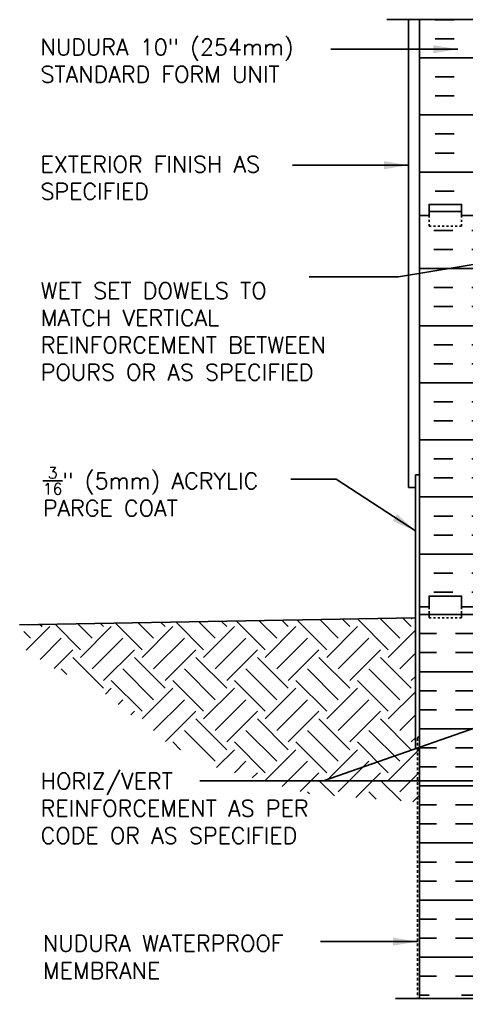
# Model space of a CAD drawing. Header units: inches. Extents: x 238.8 to 297.1, y 171.7 to 249.7.
# Drawn here: x 238.79 to 259.33, y 203.45 to 248.45 of the extents above; entities that cross this region are included whole.
import ezdxf

# ---------------------------------------------------------------- set-up
doc = ezdxf.new("R2010")
doc.units = ezdxf.units.IN
doc.header["$LTSCALE"] = 0.5
doc.header["$MEASUREMENT"] = 0
doc.linetypes.add('DASHED2', pattern=[0.375, 0.25, -0.125])
for name, color, linetype in [('HATCH', 12, 'Continuous'), ('LINE50', 5, 'Continuous'), ('LINE9', 9, 'Continuous'), ('TEXT', 4, 'Continuous')]:
    doc.layers.add(name, color=color, linetype=linetype)
doc.styles.add('DIM', font='romans.shx', dxfattribs={"width": 0.7})
doc.styles.add('ROMANS', font='romans.shx', dxfattribs={"height": 0.75})
doc.dimstyles.new('ext_12', dxfattribs={"dimscale": 12, "dimtxt": 0.09375, "dimasz": 0.09375, "dimexe": 0.09375, "dimexo": 0.0625, "dimgap": 0.0625, "dimtad": 1, "dimdec": 1, "dimzin": 3, "dimdsep": 46, "dimlunit": 4, "dimtxsty": 'DIM', "dimcen": 0.09, "dimdle": 0.09375, "dimclrt": 4, "dimadec": 0, "dimazin": 0, "dimtfac": 1, "dimtdec": 1, "dimtmove": 2, "dimatfit": 3, "dimfxl": 1, "dimfrac": 2, "dimtolj": 1, "dimtzin": 0, "dimarcsym": 0})

msp = doc.modelspace()

# ---------------------------------------------------------------- hatches: boundary and pattern name
at = {"layer": 'HATCH'}
h = msp.add_hatch(dxfattribs=at)
h.set_pattern_fill('INSUL', color=256, scale=7, style=0)
h.set_pattern_definition([(0, (271.8266, 223.8802), (0, 2.625), []), (0, (271.8266, 224.7552), (0, 2.625), [0.875, -0.875]), (0, (271.8266, 225.6302), (0, 2.625), [0.875, -0.875])])
h.paths.add_polyline_path([(272.423, 225.195), (269.798, 225.195), (269.798, 221.454), (270.485, 221.454), (270.485, 221.954), (271.985, 221.954), (271.985, 221.454), (272.423, 221.454)])
h.paths.add_polyline_path([(257.173, 221.454), (257.61, 221.454), (257.61, 221.954), (259.11, 221.954), (259.11, 221.454), (259.798, 221.454), (259.798, 239.454), (259.11, 239.454), (259.11, 239.954), (257.61, 239.954), (257.61, 239.454), (257.173, 239.454)])
h = msp.add_hatch(dxfattribs=at)
h.set_pattern_fill('INSUL', color=256, scale=7, style=0)
h.set_pattern_definition([(0, (271.0792, 218.4738), (0, 2.625), []), (0, (271.0792, 219.3488), (0, 2.625), [0.875, -0.875]), (0, (271.0792, 220.2238), (0, 2.625), [0.875, -0.875])])
h.paths.add_polyline_path([(272.423, 221.454), (271.985, 221.454), (271.985, 220.954), (270.485, 220.954), (270.485, 221.454), (269.798, 221.454), (269.798, 215.195), (272.423, 215.195)], flags=0)
h.paths.add_polyline_path([(272.423, 221.454), (271.985, 221.454), (271.985, 220.954), (270.485, 220.954), (270.485, 221.454), (269.798, 221.454), (269.798, 215.195), (272.423, 215.195)], flags=17)
h.paths.add_polyline_path([(272.423, 221.454), (271.985, 221.454), (271.985, 220.954), (270.485, 220.954), (270.485, 221.454), (269.798, 221.454), (269.798, 215.195), (272.423, 215.195)], flags=17)
h.paths.add_polyline_path([(272.423, 214.695), (269.798, 214.695), (269.798, 203.454), (272.423, 203.454)])
h.paths.add_polyline_path([(257.173, 203.454), (257.61, 203.454), (257.61, 203.954), (259.11, 203.954), (259.11, 203.454), (259.798, 203.454), (259.798, 221.454), (259.11, 221.454), (259.11, 221.954), (257.61, 221.954), (257.61, 221.454), (257.173, 221.454)])
h = msp.add_hatch(dxfattribs=at)
h.set_pattern_fill('EARTH', color=256, scale=8, angle=45, style=0)
h.set_pattern_definition([(45, (149.3134, 34.2218), (2e-16, 2.828427), [2, -2]), (45, (148.783, 34.7522), (2e-16, 2.828427), [2, -2]), (45, (148.2527, 35.2825), (2e-16, 2.828427), [2, -2]), (135, (148.2527, 35.636), (-2.828427, 4e-16), [2, -2]), (135, (148.783, 36.1664), (-2.828427, 4e-16), [2, -2]), (135, (149.3134, 36.6967), (-2.828427, 4e-16), [2, -2])])
h.paths.add_polyline_path([(256.985, 220.945), (238.989, 220.631), (238.989, 219.522), (240.422, 218.595), (242.47, 217.661), (245.186, 215.437), (247.545, 214.148), (252.042, 212.858), (257.173, 212.467), (257.173, 214.945), (256.985, 214.945)])

# ---------------------------------------------------------------- linework, layer by layer
for p, q in [((257.886, 248.445), (258.761, 248.445)), ((257.886, 247.57), (258.761, 247.57)), ((257.173, 246.695), (259.798, 246.695)), ((257.886, 245.82), (258.761, 245.82)), ((257.886, 244.945), (258.761, 244.945)), ((257.173, 244.07), (259.798, 244.07)), ((257.886, 243.195), (258.761, 243.195)), ((257.886, 242.32), (258.761, 242.32)), ((257.173, 241.445), (259.798, 241.445)), ((257.886, 240.57), (258.761, 240.57))]:
    msp.add_line(p, q, dxfattribs=at)
at = {"layer": 'LINE50'}
for p, q in [((257.173, 239.454), (257.173, 248.454)), ((257.173, 221.454), (257.173, 239.454)), ((257.173, 203.454), (257.173, 221.454)), ((238.79, 220.627), (256.985, 220.945))]:
    msp.add_line(p, q, dxfattribs=at)
for points in [[(257.173, 239.454), (257.61, 239.454), (257.61, 239.954), (259.11, 239.954), (259.11, 239.454), (259.798, 239.454)], [(259.798, 239.454), (259.11, 239.454), (259.11, 239.954), (257.61, 239.954), (257.61, 239.454), (257.173, 239.454)], [(257.173, 221.454), (257.61, 221.454), (257.61, 221.954), (259.11, 221.954), (259.11, 221.454), (259.798, 221.454)], [(259.798, 221.454), (259.11, 221.454), (259.11, 221.954), (257.61, 221.954), (257.61, 221.454), (257.173, 221.454)]]:
    msp.add_lwpolyline(points, dxfattribs=at)
at = {"layer": 'LINE9'}
for p, q in [((255.666, 248.454), (263.798, 248.454)), ((256.673, 226.945), (256.673, 248.454)), ((256.985, 227.52), (257.173, 227.52)), ((256.673, 226.945), (256.985, 226.945)), ((256.985, 214.945), (257.173, 214.945)), ((256.067, 203.454), (264.001, 203.454))]:
    msp.add_line(p, q, dxfattribs=at)
at = {"layer": 'LINE9', "color": 9}
msp.add_line((256.985, 214.945), (256.985, 227.52), dxfattribs=at)
at = {"layer": 'LINE9', "linetype": 'DASHED2'}
for q in [(257.173, 215.521), (257.079, 203.454)]:
    msp.add_line((257.079, 215.427), q, dxfattribs=at)
at = {"layer": 'LINE9', "linetype": 'DASHED2', "ltscale": 0.15}
for points in [[(259.11, 239.454), (259.11, 239.454), (259.11, 238.954), (257.61, 238.954), (257.61, 239.454), (257.61, 239.454)], [(259.11, 221.454), (259.11, 221.454), (259.11, 220.954), (257.61, 220.954), (257.61, 221.454), (257.61, 221.454)]]:
    msp.add_lwpolyline(points, dxfattribs=at)

# ---------------------------------------------------------------- texts
at = {"layer": 'TEXT', "char_height": 0.75, "attachment_point": 4, "style": 'ROMANS'}
for s, insert, width in [('\\A1;NUDURA 10" (254mm) STANDARD FORM UNIT', (239.753, 246.563), 16.57727), ('\\A1;EXTERIOR FINISH AS SPECIFIED', (239.753, 241.181), 14.62371), ('\\A1;WET SET DOWELS TO MATCH VERTICAL REINFORCEMENT BETWEEN POURS OR AS SPECIFIED', (239.764, 234.118), 14.25833), ('\\A1;{\\H0.7x;\\S3/16;}" (5mm) ACRYLIC PARGE COAT', (239.861, 226.748), 14.0636), ('HORIZ/VERT REINFORCEMENT AS PER CODE OR AS SPECIFIED', (239.76, 212.193), 15.30561), ('\\A1;NUDURA WATERPROOF MEMBRANE', (239.861, 205.36), 14.3929)]:
    msp.add_mtext(s, dxfattribs=dict(at, insert=insert, width=width))

# ---------------------------------------------------------------- leaders
at = {"layer": 'TEXT'}
for points in [[(258.94, 247.092), (253.101, 247.092)], [(256.673, 241.759), (251.341, 241.758)], [(263.654, 237.86), (256.213, 236.634), (252.107, 236.634)], [(256.985, 224.945), (253.347, 227.325), (251.254, 227.325)], [(266.888, 218.403), (252.759, 213.451), (247.068, 213.451)]]:
    msp.add_leader(points, dimstyle='ext_12', override={"dimgap": 0.0625, "dimtad": 0}, dxfattribs=at)
for points in [[(267.438, 213.451), (247.068, 213.451)], [(257.079, 206.065), (252.617, 206.065)]]:
    msp.add_leader(points, dimstyle='ext_12', dxfattribs=at)

doc.saveas('drawing.dxf')
